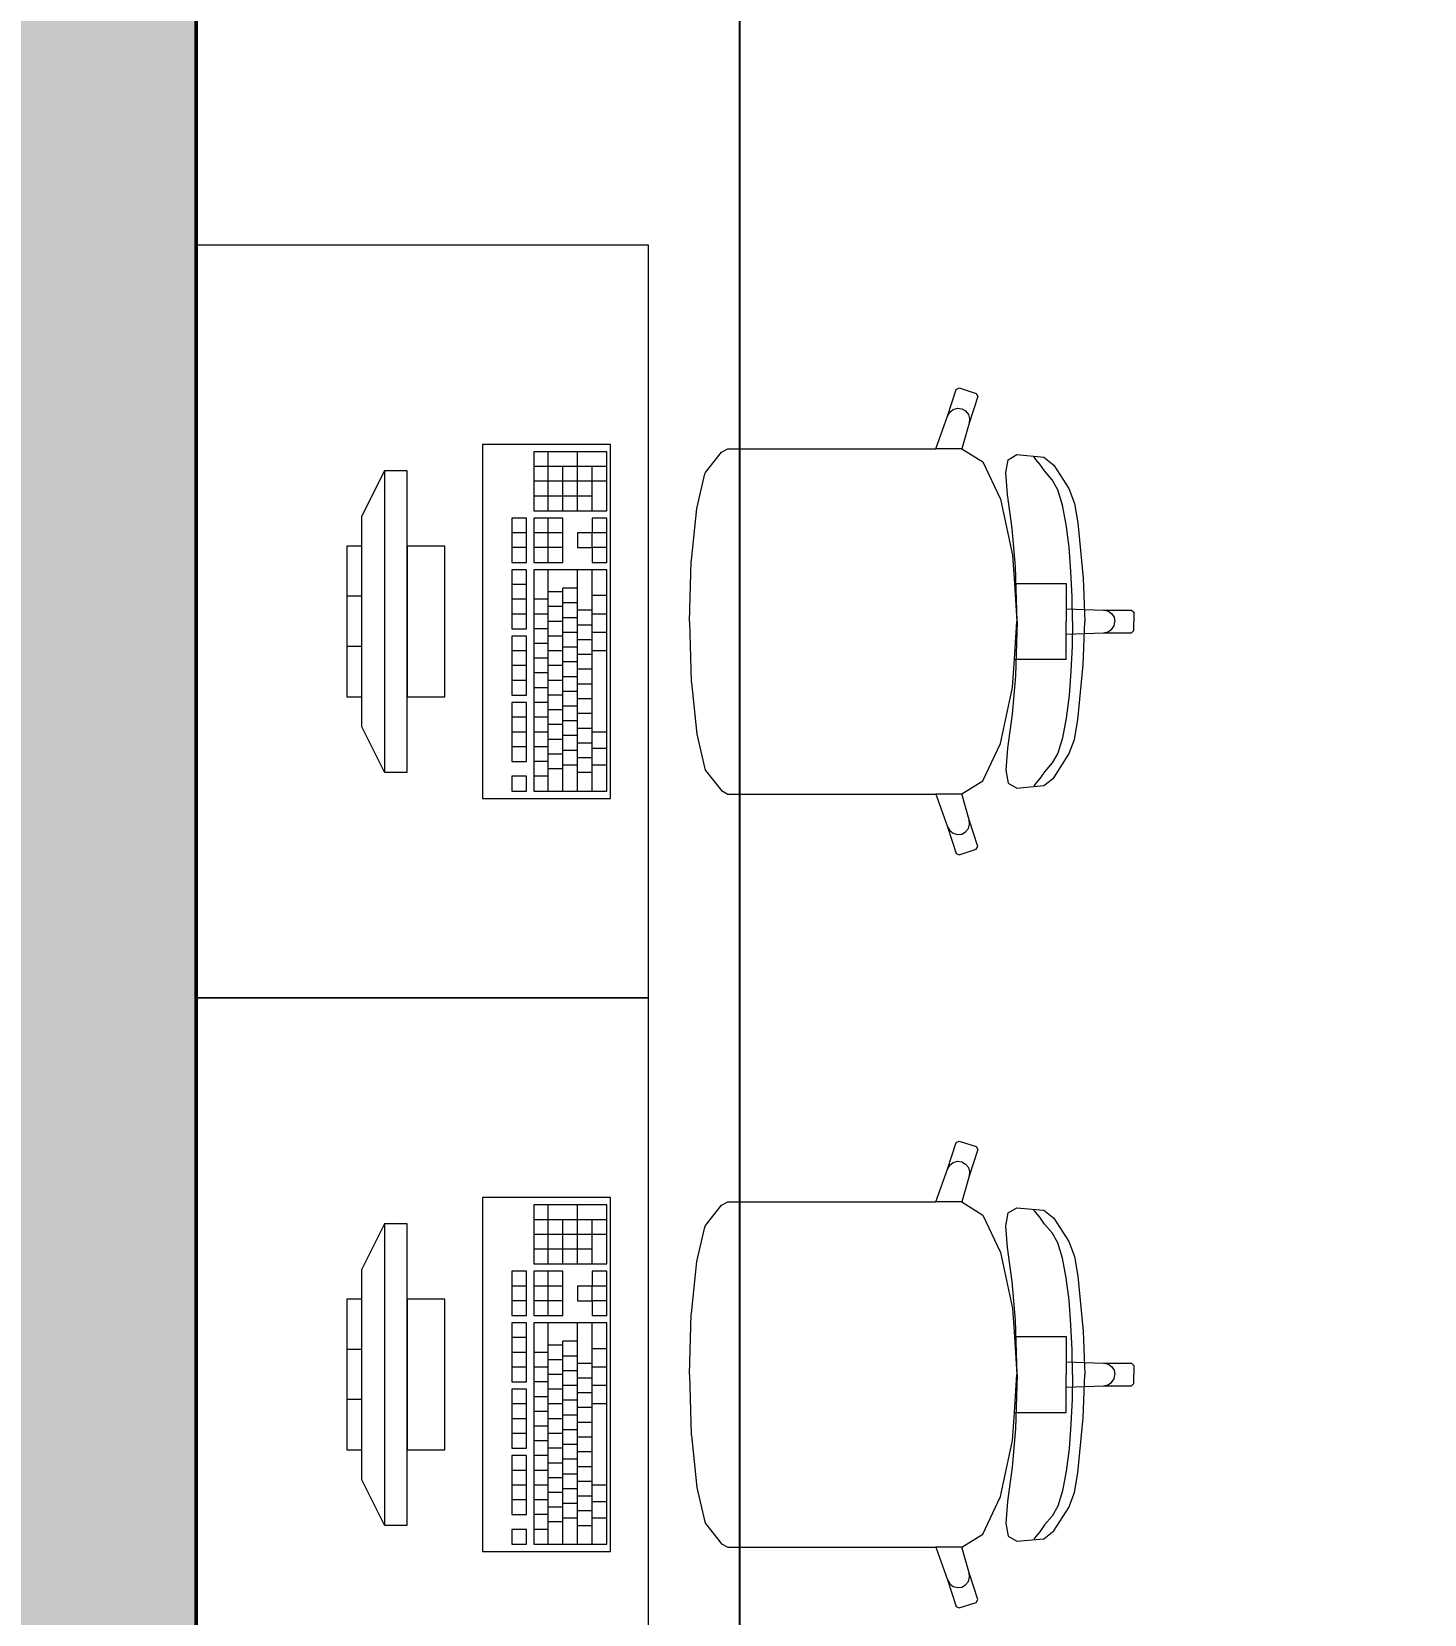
# Model space of a CAD drawing. Header units: millimetres. Extents: x 89194 to 559352, y -753138 to -204019.
# Drawn here: x 344630 to 346479, y -485968 to -483867 of the extents above; entities that cross this region are included whole.
import ezdxf

# ---------------------------------------------------------------- set-up
doc = ezdxf.new("R2010")
doc.units = ezdxf.units.MM
doc.header["$LTSCALE"] = 400
doc.header["$PDMODE"] = 3
for name, color, linetype, lineweight in [('RG_koty', 7, 'Continuous', 9), ('RG_nábytek', 32, 'Continuous', 9), ('RG_zdivo nové', 1, 'Continuous', 50), ('RG_šrafy', 253, 'Continuous', 9)]:
    doc.layers.add(name, color=color, linetype=linetype, lineweight=lineweight)
doc.styles.add('Koty', font='romans.shx', dxfattribs={"width": 0.8})
doc.dimstyles.new('RG_50_vnitřní', dxfattribs={"dimscale": 50, "dimtxt": 2, "dimasz": 1.6, "dimexe": 1.15, "dimexo": 0, "dimgap": 1, "dimtad": 1, "dimdec": 0, "dimrnd": 5, "dimzin": 0, "dimdsep": 46, "dimtxsty": 'Koty', "dimblk1": 'OBLIQUE', "dimblk2": 'OBLIQUE', "dimsah": 1, "dimcen": 0.09, "dimclrd": 256, "dimclre": 256, "dimclrt": 2, "dimazin": 0, "dimtfac": 1, "dimtdec": 0, "dimtmove": 2, "dimatfit": 3, "dimfxl": 1.15, "dimfxlon": 1, "dimtolj": 1, "dimtzin": 0, "dimarcsym": 0})

# ---------------------------------------------------------------- blocks, each defined once
blk = doc.blocks.new('nabytek_mala_ucebna')
at = {"layer": 'RG_nábytek'}
for p, q in [((476854, -443466.8), (477454, -443466.8)), ((476854, -444466.8), (476854, -443466.8)), ((477454, -443466.8), (477454, -444466.8)), ((477851.9, -443694.1), (477863.3, -443658.7)), ((477863.3, -443658.7), (477867.1, -443656.8)), ((477867.1, -443656.8), (477889.8, -443664.2)), ((477889.8, -443664.2), (477891.8, -443668)), ((477854.8, -443689), (477859.3, -443685.3)), ((477859.3, -443685.3), (477865, -443683.7)), ((477865, -443683.7), (477870.8, -443684.4)), ((477870.8, -443684.4), (477875.8, -443687.3)), ((477875.8, -443687.3), (477879.5, -443691.9)), ((477891.8, -443668), (477880.4, -443703.5)), ((477836.2, -443737.5), (477851.9, -443694.1)), ((477851.9, -443694.1), (477854.8, -443689)), ((477880.4, -443703.5), (477870.7, -443737.6)), ((477879.5, -443691.9), (477881, -443697.6)), ((477881, -443697.6), (477880.4, -443703.5)), ((477404, -443731.8), (477234, -443731.8)), ((477234, -443731.8), (477234, -444201.8)), ((477399.1, -443741.6), (477302.1, -443741.6)), ((477302.1, -443741.6), (477302.1, -443819.9)), ((477321.5, -443819.9), (477321.5, -443741.6)), ((477360.3, -443819.9), (477360.3, -443741.6)), ((477399.1, -443819.9), (477399.1, -443741.6)), ((477404, -444201.8), (477404, -443731.8)), ((477530.2, -443768.9), (477551.4, -443742)), ((477551.4, -443742), (477560, -443737.5)), ((477560, -443737.5), (477591, -443737.5)), ((477591, -443737.5), (477627.1, -443737.5)), ((477627.1, -443737.5), (477836.2, -443737.5)), ((477870.5, -443737.5), (477836.2, -443737.5)), ((477870.5, -443737.5), (477870.7, -443737.6)), ((477870.7, -443737.6), (477898.5, -443755)), ((477932.1, -443752.1), (477943.6, -443745.4)), ((477943.6, -443745.4), (477979.7, -443748.7)), ((477969.2, -443751.8), (477966.5, -443748)), ((477979.7, -443748.7), (477992.9, -443759.2)), ((477104, -443766.8), (477074, -443826.8)), ((477134, -443766.8), (477104, -443766.8)), ((477104, -443766.8), (477104, -444166.8)), ((477134, -444166.8), (477134, -443766.8)), ((477399.1, -443761.2), (477302.1, -443761.2)), ((477340.9, -443819.9), (477340.9, -443761.2)), ((477379.7, -443819.9), (477379.7, -443761.2)), ((477518.7, -443816.9), (477529.4, -443771)), ((477529.4, -443771), (477530.2, -443768.9)), ((477898.5, -443755), (477922.3, -443804.7)), ((477929, -443769.3), (477932.1, -443752.1)), ((477931.6, -443798.2), (477929, -443769.3)), ((477974.3, -443758), (477969.2, -443751.8)), ((477980.5, -443767.1), (477974.3, -443758)), ((477990.5, -443778.8), (477980.5, -443767.1)), ((477992.9, -443759.2), (478013, -443790.2)), ((477399.1, -443780.7), (477302.1, -443780.7)), ((477998.2, -443792), (477990.5, -443778.8)), ((478004.5, -443812.3), (477998.2, -443792)), ((478013, -443790.2), (478020.2, -443810.2)), ((477379.7, -443800.3), (477302.1, -443800.3)), ((477922.3, -443804.7), (477938.2, -443879)), ((477937.5, -443843.5), (477931.6, -443798.2)), ((478009.4, -443838.3), (478004.5, -443812.3)), ((478020.2, -443810.2), (478025, -443836.1)), ((477074, -444106.8), (477074, -443826.8)), ((477292.4, -443829.7), (477273, -443829.7)), ((477273, -443829.7), (477273, -443888.4)), ((477292.4, -443888.4), (477292.4, -443829.7)), ((477302.1, -443819.9), (477399.1, -443819.9)), ((477340.9, -443829.7), (477302.1, -443829.7)), ((477302.1, -443829.7), (477302.1, -443888.4)), ((477321.5, -443888.4), (477321.5, -443829.7)), ((477340.9, -443888.4), (477340.9, -443829.7)), ((477399.1, -443829.7), (477379.7, -443829.7)), ((477379.7, -443829.7), (477379.7, -443849.3)), ((477399.1, -443888.4), (477399.1, -443829.7)), ((477511.5, -443885.7), (477518.7, -443816.9)), ((477292.4, -443849.3), (477273, -443849.3)), ((477340.9, -443849.3), (477302.1, -443849.3)), ((477379.7, -443849.3), (477360.3, -443849.3)), ((477360.3, -443849.3), (477360.3, -443868.9)), ((477399.1, -443849.3), (477379.7, -443849.3)), ((477379.7, -443868.9), (477379.7, -443849.3)), ((477942.1, -443894.5), (477937.5, -443843.5)), ((478013.1, -443868.2), (478009.4, -443838.3)), ((478025, -443836.1), (478032, -443909.3)), ((477074, -443866.8), (477054, -443866.8)), ((477054, -443866.8), (477054, -444066.8)), ((477074, -444066.8), (477074, -443866.8)), ((477184, -443866.8), (477134, -443866.8)), ((477134, -443866.8), (477134, -444066.8)), ((477184, -444066.8), (477184, -443866.8)), ((477292.4, -443868.9), (477273, -443868.9)), ((477340.9, -443868.9), (477302.1, -443868.9)), ((477360.3, -443868.9), (477379.7, -443868.9)), ((477379.7, -443868.9), (477379.7, -443888.4)), ((477399.1, -443868.9), (477379.7, -443868.9)), ((478015.7, -443900.7), (478013.1, -443868.2)), ((477273, -443888.4), (477292.4, -443888.4)), ((477302.1, -443888.4), (477340.9, -443888.4)), ((477379.7, -443888.4), (477399.1, -443888.4)), ((477509, -443966.8), (477511.4, -443886.7)), ((477511.4, -443886.7), (477511.5, -443885.7)), ((477938.2, -443879), (477940.6, -443916.5)), ((477944.4, -443966.8), (477942.1, -443894.5)), ((477292.4, -443898.2), (477273, -443898.2)), ((477273, -443898.2), (477273, -443976.6)), ((477292.4, -443917.8), (477273, -443917.8)), ((477292.4, -443976.6), (477292.4, -443898.2)), ((477399.1, -443898.2), (477302.1, -443898.2)), ((477302.1, -443898.2), (477302.1, -444192)), ((477321.5, -444192), (477321.5, -443898.2)), ((477360.3, -444192), (477360.3, -443898.2)), ((477379.7, -444192), (477379.7, -443898.2)), ((477399.1, -444192), (477399.1, -443898.2)), ((477940.6, -443916.5), (477943.8, -443966.8)), ((477940.6, -443916.5), (477979.3, -443916.5)), ((477979.3, -443916.5), (478009.2, -443916.5)), ((478009.2, -443916.5), (478009.2, -443949.9)), ((478017.1, -443934.1), (478015.7, -443900.7)), ((478032, -443909.3), (478034.2, -443966.8)), ((477074, -443933.4), (477054, -443933.4)), ((477292.4, -443937.4), (477273, -443937.4)), ((477321.5, -443937.4), (477302.1, -443937.4)), ((477340.9, -443927.6), (477321.5, -443927.6)), ((477340.9, -444192), (477340.9, -443922.7)), ((477360.3, -443922.7), (477340.9, -443922.7)), ((477399.1, -443932.5), (477379.7, -443932.5)), ((478017.6, -443966.8), (478017.1, -443934.1)), ((477292.4, -443957), (477273, -443957)), ((477321.5, -443957), (477302.1, -443957)), ((477340.9, -443947.2), (477321.5, -443947.2)), ((477360.3, -443942.3), (477340.9, -443942.3)), ((477379.7, -443952.1), (477360.3, -443952.1)), ((477399.1, -443957), (477379.7, -443957)), ((478009.2, -443949.9), (478009.2, -443966.8)), ((478009.2, -443949.9), (478059.1, -443951.7)), ((478059.1, -443951.7), (478064.8, -443952.8)), ((478059.1, -443951.7), (478096, -443951.7)), ((478064.8, -443952.8), (478069.6, -443956.1)), ((478069.6, -443956.1), (478072.9, -443961)), ((478072.9, -443961), (478074, -443966.8)), ((478096, -443951.7), (478099, -443954.7)), ((478099, -443954.7), (478099, -443966.8)), ((477273, -443976.6), (477292.4, -443976.6)), ((477321.5, -443976.6), (477302.1, -443976.6)), ((477340.9, -443966.8), (477321.5, -443966.8)), ((477360.3, -443961.9), (477340.9, -443961.9)), ((477360.3, -443981.5), (477340.9, -443981.5)), ((477379.7, -443971.7), (477360.3, -443971.7)), ((477399.1, -443981.5), (477379.7, -443981.5)), ((477509, -443966.8), (477511.4, -444046.8)), ((477940.6, -444017.1), (477943.8, -443966.8)), ((477944.4, -443966.8), (477942.1, -444039.1)), ((478009.2, -443983.7), (478009.2, -443966.8)), ((478009.2, -443983.7), (478059.1, -443981.9)), ((478017.6, -443966.8), (478017.1, -443999.5)), ((478032, -444024.3), (478034.2, -443966.8)), ((478059.1, -443981.9), (478064.8, -443980.7)), ((478059.1, -443981.9), (478096, -443981.9)), ((478064.8, -443980.7), (478069.6, -443977.5)), ((478069.6, -443977.5), (478072.9, -443972.6)), ((478072.9, -443972.6), (478074, -443966.8)), ((478096, -443981.9), (478099, -443978.9)), ((478099, -443978.9), (478099, -443966.8)), ((477074, -444000.1), (477054, -444000.1)), ((477292.4, -443986.4), (477273, -443986.4)), ((477273, -443986.4), (477273, -444064.7)), ((477292.4, -444064.7), (477292.4, -443986.4)), ((477321.5, -443996.2), (477302.1, -443996.2)), ((477340.9, -443986.4), (477321.5, -443986.4)), ((477360.3, -444001), (477340.9, -444001)), ((477379.7, -443991.3), (477360.3, -443991.3)), ((478009.2, -444017.1), (478009.2, -443983.7)), ((478017.1, -443999.5), (478015.7, -444032.9)), ((477292.4, -444005.9), (477273, -444005.9)), ((477321.5, -444015.7), (477302.1, -444015.7)), ((477340.9, -444005.9), (477321.5, -444005.9)), ((477360.3, -444020.6), (477340.9, -444020.6)), ((477379.7, -444010.8), (477360.3, -444010.8)), ((477399.1, -444005.9), (477379.7, -444005.9)), ((477938.2, -444054.5), (477940.6, -444017.1)), ((477940.6, -444017.1), (477979.3, -444017.1)), ((477979.3, -444017.1), (478009.2, -444017.1)), ((477292.4, -444025.5), (477273, -444025.5)), ((477292.4, -444045.1), (477273, -444045.1)), ((477321.5, -444035.3), (477302.1, -444035.3)), ((477340.9, -444025.5), (477321.5, -444025.5)), ((477340.9, -444045.1), (477321.5, -444045.1)), ((477360.3, -444040.2), (477340.9, -444040.2)), ((477379.7, -444030.4), (477360.3, -444030.4)), ((477942.1, -444039.1), (477937.5, -444090)), ((478015.7, -444032.9), (478013.1, -444065.3)), ((478025, -444097.5), (478032, -444024.3)), ((477273, -444064.7), (477292.4, -444064.7)), ((477321.5, -444054.9), (477302.1, -444054.9)), ((477340.9, -444064.7), (477321.5, -444064.7)), ((477360.3, -444059.8), (477340.9, -444059.8)), ((477379.7, -444050), (477360.3, -444050)), ((477511.4, -444046.8), (477511.5, -444047.9)), ((477511.5, -444047.9), (477518.7, -444116.6)), ((477922.3, -444128.9), (477938.2, -444054.5)), ((478013.1, -444065.3), (478009.4, -444095.3)), ((477054, -444066.8), (477074, -444066.8)), ((477134, -444066.8), (477184, -444066.8)), ((477292.4, -444074.5), (477273, -444074.5)), ((477273, -444074.5), (477273, -444152.8)), ((477292.4, -444152.8), (477292.4, -444074.5)), ((477321.5, -444074.5), (477302.1, -444074.5)), ((477340.9, -444084.3), (477321.5, -444084.3)), ((477360.3, -444079.4), (477340.9, -444079.4)), ((477379.7, -444069.6), (477360.3, -444069.6)), ((477104, -444166.8), (477074, -444106.8)), ((477292.4, -444094.1), (477273, -444094.1)), ((477321.5, -444094.1), (477302.1, -444094.1)), ((477340.9, -444103.9), (477321.5, -444103.9)), ((477360.3, -444099), (477340.9, -444099)), ((477379.7, -444089.2), (477360.3, -444089.2)), ((477937.5, -444090), (477931.6, -444135.3)), ((478009.4, -444095.3), (478004.5, -444121.2)), ((478020.2, -444123.4), (478025, -444097.5)), ((477292.4, -444113.7), (477273, -444113.7)), ((477321.5, -444113.7), (477302.1, -444113.7)), ((477340.9, -444123.4), (477321.5, -444123.4)), ((477360.3, -444118.5), (477340.9, -444118.5)), ((477379.7, -444108.8), (477360.3, -444108.8)), ((477379.7, -444128.3), (477360.3, -444128.3)), ((477399.1, -444113.7), (477379.7, -444113.7)), ((477518.7, -444116.6), (477529.4, -444162.6)), ((477898.5, -444178.6), (477922.3, -444128.9)), ((478004.5, -444121.2), (477998.2, -444141.6)), ((478013, -444143.3), (478020.2, -444123.4)), ((477292.4, -444133.2), (477273, -444133.2)), ((477321.5, -444133.2), (477302.1, -444133.2)), ((477340.9, -444143), (477321.5, -444143)), ((477360.3, -444138.1), (477340.9, -444138.1)), ((477379.7, -444147.9), (477360.3, -444147.9)), ((477399.1, -444135.7), (477379.7, -444135.7)), ((477931.6, -444135.3), (477929, -444164.2)), ((477998.2, -444141.6), (477990.5, -444154.8)), ((477992.9, -444174.3), (478013, -444143.3)), ((477104, -444166.8), (477134, -444166.8)), ((477273, -444152.8), (477292.4, -444152.8)), ((477321.5, -444152.8), (477302.1, -444152.8)), ((477340.9, -444162.6), (477321.5, -444162.6)), ((477360.3, -444157.7), (477340.9, -444157.7)), ((477379.7, -444167.5), (477360.3, -444167.5)), ((477399.1, -444157.7), (477379.7, -444157.7)), ((477529.4, -444162.6), (477530.2, -444164.7)), ((477530.2, -444164.7), (477551.4, -444191.5)), ((477929, -444164.2), (477932.1, -444181.5)), ((477980.5, -444166.5), (477974.3, -444175.5)), ((477990.5, -444154.8), (477980.5, -444166.5)), ((477292.4, -444172.4), (477273, -444172.4)), ((477273, -444172.4), (477273, -444192)), ((477273, -444192), (477292.4, -444192)), ((477292.4, -444192), (477292.4, -444172.4)), ((477321.5, -444172.4), (477302.1, -444172.4)), ((477302.1, -444192), (477399.1, -444192)), ((477551.4, -444191.5), (477560, -444196)), ((477870.7, -444195.9), (477898.5, -444178.6)), ((477932.1, -444181.5), (477943.6, -444188.2)), ((477943.6, -444188.2), (477979.7, -444184.9)), ((477969.2, -444181.8), (477966.5, -444185.5)), ((477974.3, -444175.5), (477969.2, -444181.8)), ((477979.7, -444184.9), (477992.9, -444174.3)), ((477234, -444201.8), (477404, -444201.8)), ((477560, -444196), (477591, -444196)), ((477591, -444196), (477627.1, -444196)), ((477627.1, -444196), (477836.2, -444196)), ((477870.5, -444196), (477836.2, -444196)), ((477836.2, -444196), (477851.9, -444239.4)), ((477870.5, -444196), (477870.7, -444195.9)), ((477880.4, -444230.1), (477870.7, -444195.9)), ((477881, -444235.9), (477880.4, -444230.1)), ((477891.8, -444265.5), (477880.4, -444230.1)), ((477851.9, -444239.4), (477854.8, -444244.6)), ((477851.9, -444239.4), (477863.3, -444274.8)), ((477854.8, -444244.6), (477859.3, -444248.2)), ((477859.3, -444248.2), (477865, -444249.8)), ((477865, -444249.8), (477870.8, -444249.1)), ((477870.8, -444249.1), (477875.8, -444246.2)), ((477875.8, -444246.2), (477879.5, -444241.6)), ((477879.5, -444241.6), (477881, -444235.9)), ((477863.3, -444274.8), (477867.1, -444276.8)), ((477867.1, -444276.8), (477889.8, -444269.3)), ((477889.8, -444269.3), (477891.8, -444265.5)), ((477454, -444466.8), (476854, -444466.8)), ((476854, -444466.8), (477454, -444466.8)), ((476854, -445466.8), (476854, -444466.8)), ((477454, -444466.8), (477454, -445466.8)), ((477851.9, -444694.1), (477863.3, -444658.7)), ((477863.3, -444658.7), (477867.1, -444656.8)), ((477867.1, -444656.8), (477889.8, -444664.2)), ((477891.8, -444668), (477880.4, -444703.5)), ((477889.8, -444664.2), (477891.8, -444668)), ((477836.2, -444737.5), (477851.9, -444694.1)), ((477851.9, -444694.1), (477854.8, -444689)), ((477854.8, -444689), (477859.3, -444685.3)), ((477859.3, -444685.3), (477865, -444683.7)), ((477865, -444683.7), (477870.8, -444684.4)), ((477870.8, -444684.4), (477875.8, -444687.3)), ((477875.8, -444687.3), (477879.5, -444691.9)), ((477879.5, -444691.9), (477881, -444697.6)), ((477880.4, -444703.5), (477870.7, -444737.6)), ((477881, -444697.6), (477880.4, -444703.5)), ((477404, -444731.8), (477234, -444731.8)), ((477234, -444731.8), (477234, -445201.8)), ((477404, -445201.8), (477404, -444731.8)), ((477551.4, -444742), (477560, -444737.5)), ((477560, -444737.5), (477591, -444737.5)), ((477591, -444737.5), (477627.1, -444737.5)), ((477627.1, -444737.5), (477836.2, -444737.5)), ((477870.5, -444737.5), (477836.2, -444737.5)), ((477870.5, -444737.5), (477870.7, -444737.6)), ((477870.7, -444737.6), (477898.5, -444755)), ((477399.1, -444741.6), (477302.1, -444741.6)), ((477302.1, -444741.6), (477302.1, -444819.9)), ((477321.5, -444819.9), (477321.5, -444741.6)), ((477360.3, -444819.9), (477360.3, -444741.6)), ((477399.1, -444819.9), (477399.1, -444741.6)), ((477530.2, -444768.9), (477551.4, -444742)), ((477898.5, -444755), (477922.3, -444804.7)), ((477929, -444769.3), (477932.1, -444752.1)), ((477932.1, -444752.1), (477943.6, -444745.4)), ((477943.6, -444745.4), (477979.7, -444748.7)), ((477969.2, -444751.8), (477966.5, -444748)), ((477974.3, -444758), (477969.2, -444751.8)), ((477980.5, -444767.1), (477974.3, -444758)), ((477979.7, -444748.7), (477992.9, -444759.2)), ((477992.9, -444759.2), (478013, -444790.2)), ((477104, -444766.8), (477074, -444826.8)), ((477134, -444766.8), (477104, -444766.8)), ((477104, -444766.8), (477104, -445166.8)), ((477134, -445166.8), (477134, -444766.8)), ((477399.1, -444761.2), (477302.1, -444761.2)), ((477340.9, -444819.9), (477340.9, -444761.2)), ((477379.7, -444819.9), (477379.7, -444761.2)), ((477518.7, -444816.9), (477529.4, -444771)), ((477529.4, -444771), (477530.2, -444768.9)), ((477931.6, -444798.2), (477929, -444769.3)), ((477990.5, -444778.8), (477980.5, -444767.1)), ((477998.2, -444792), (477990.5, -444778.8)), ((477399.1, -444780.7), (477302.1, -444780.7)), ((477379.7, -444800.3), (477302.1, -444800.3)), ((477937.5, -444843.5), (477931.6, -444798.2)), ((478004.5, -444812.3), (477998.2, -444792)), ((478013, -444790.2), (478020.2, -444810.2)), ((477302.1, -444819.9), (477399.1, -444819.9)), ((477511.5, -444885.7), (477518.7, -444816.9)), ((477922.3, -444804.7), (477938.2, -444879)), ((478009.4, -444838.3), (478004.5, -444812.3)), ((478020.2, -444810.2), (478025, -444836.1)), ((477074, -445106.8), (477074, -444826.8)), ((477292.4, -444829.7), (477273, -444829.7)), ((477273, -444829.7), (477273, -444888.4)), ((477292.4, -444888.4), (477292.4, -444829.7)), ((477340.9, -444829.7), (477302.1, -444829.7)), ((477302.1, -444829.7), (477302.1, -444888.4)), ((477321.5, -444888.4), (477321.5, -444829.7)), ((477340.9, -444888.4), (477340.9, -444829.7)), ((477399.1, -444829.7), (477379.7, -444829.7)), ((477379.7, -444829.7), (477379.7, -444849.3)), ((477399.1, -444888.4), (477399.1, -444829.7)), ((477942.1, -444894.5), (477937.5, -444843.5)), ((478013.1, -444868.2), (478009.4, -444838.3)), ((478025, -444836.1), (478032, -444909.3)), ((477292.4, -444849.3), (477273, -444849.3)), ((477340.9, -444849.3), (477302.1, -444849.3)), ((477379.7, -444849.3), (477360.3, -444849.3)), ((477360.3, -444849.3), (477360.3, -444868.9)), ((477399.1, -444849.3), (477379.7, -444849.3)), ((477379.7, -444868.9), (477379.7, -444849.3)), ((477074, -444866.8), (477054, -444866.8)), ((477054, -444866.8), (477054, -445066.8)), ((477074, -445066.8), (477074, -444866.8)), ((477184, -444866.8), (477134, -444866.8)), ((477134, -444866.8), (477134, -445066.8)), ((477184, -445066.8), (477184, -444866.8)), ((477292.4, -444868.9), (477273, -444868.9)), ((477340.9, -444868.9), (477302.1, -444868.9)), ((477360.3, -444868.9), (477379.7, -444868.9)), ((477379.7, -444868.9), (477379.7, -444888.4)), ((477399.1, -444868.9), (477379.7, -444868.9)), ((477511.4, -444886.7), (477511.5, -444885.7)), ((477938.2, -444879), (477940.6, -444916.5)), ((478015.7, -444900.7), (478013.1, -444868.2)), ((477273, -444888.4), (477292.4, -444888.4)), ((477292.4, -444898.2), (477273, -444898.2)), ((477273, -444898.2), (477273, -444976.6)), ((477292.4, -444976.6), (477292.4, -444898.2)), ((477302.1, -444888.4), (477340.9, -444888.4)), ((477399.1, -444898.2), (477302.1, -444898.2)), ((477302.1, -444898.2), (477302.1, -445192)), ((477321.5, -445192), (477321.5, -444898.2)), ((477360.3, -445192), (477360.3, -444898.2)), ((477379.7, -444888.4), (477399.1, -444888.4)), ((477379.7, -445192), (477379.7, -444898.2)), ((477399.1, -445192), (477399.1, -444898.2)), ((477509, -444966.8), (477511.4, -444886.7)), ((477944.4, -444966.8), (477942.1, -444894.5)), ((478017.1, -444934.1), (478015.7, -444900.7)), ((477292.4, -444917.8), (477273, -444917.8)), ((477340.9, -444927.6), (477321.5, -444927.6)), ((477340.9, -445192), (477340.9, -444922.7)), ((477360.3, -444922.7), (477340.9, -444922.7)), ((477940.6, -444916.5), (477943.8, -444966.8)), ((477940.6, -444916.5), (477979.3, -444916.5)), ((477979.3, -444916.5), (478009.2, -444916.5)), ((478009.2, -444916.5), (478009.2, -444949.9)), ((478032, -444909.3), (478034.2, -444966.8)), ((477074, -444933.4), (477054, -444933.4)), ((477292.4, -444937.4), (477273, -444937.4)), ((477321.5, -444937.4), (477302.1, -444937.4)), ((477340.9, -444947.2), (477321.5, -444947.2)), ((477360.3, -444942.3), (477340.9, -444942.3)), ((477399.1, -444932.5), (477379.7, -444932.5)), ((478017.6, -444966.8), (478017.1, -444934.1)), ((477292.4, -444957), (477273, -444957)), ((477321.5, -444957), (477302.1, -444957)), ((477340.9, -444966.8), (477321.5, -444966.8)), ((477360.3, -444961.9), (477340.9, -444961.9)), ((477379.7, -444952.1), (477360.3, -444952.1)), ((477399.1, -444957), (477379.7, -444957)), ((477509, -444966.8), (477511.4, -445046.8)), ((477940.6, -445017.1), (477943.8, -444966.8)), ((477944.4, -444966.8), (477942.1, -445039.1)), ((478009.2, -444949.9), (478009.2, -444966.8)), ((478009.2, -444949.9), (478059.1, -444951.7)), ((478009.2, -444983.7), (478009.2, -444966.8)), ((478017.6, -444966.8), (478017.1, -444999.5)), ((478032, -445024.3), (478034.2, -444966.8)), ((478059.1, -444951.7), (478064.8, -444952.8)), ((478059.1, -444951.7), (478096, -444951.7)), ((478064.8, -444952.8), (478069.6, -444956.1)), ((478069.6, -444956.1), (478072.9, -444961)), ((478072.9, -444961), (478074, -444966.8)), ((478072.9, -444972.6), (478074, -444966.8)), ((478096, -444951.7), (478099, -444954.7)), ((478099, -444954.7), (478099, -444966.8)), ((478099, -444978.9), (478099, -444966.8)), ((477273, -444976.6), (477292.4, -444976.6)), ((477292.4, -444986.4), (477273, -444986.4)), ((477273, -444986.4), (477273, -445064.7)), ((477292.4, -445064.7), (477292.4, -444986.4)), ((477321.5, -444976.6), (477302.1, -444976.6)), ((477340.9, -444986.4), (477321.5, -444986.4)), ((477360.3, -444981.5), (477340.9, -444981.5)), ((477379.7, -444971.7), (477360.3, -444971.7)), ((477399.1, -444981.5), (477379.7, -444981.5)), ((478009.2, -444983.7), (478059.1, -444981.9)), ((478009.2, -445017.1), (478009.2, -444983.7)), ((478059.1, -444981.9), (478064.8, -444980.7)), ((478059.1, -444981.9), (478096, -444981.9)), ((478064.8, -444980.7), (478069.6, -444977.5)), ((478069.6, -444977.5), (478072.9, -444972.6)), ((478096, -444981.9), (478099, -444978.9)), ((477074, -445000.1), (477054, -445000.1)), ((477292.4, -445005.9), (477273, -445005.9)), ((477321.5, -444996.2), (477302.1, -444996.2)), ((477340.9, -445005.9), (477321.5, -445005.9)), ((477360.3, -445001), (477340.9, -445001)), ((477379.7, -444991.3), (477360.3, -444991.3)), ((477379.7, -445010.8), (477360.3, -445010.8)), ((477399.1, -445005.9), (477379.7, -445005.9)), ((478017.1, -444999.5), (478015.7, -445032.9)), ((477292.4, -445025.5), (477273, -445025.5)), ((477321.5, -445015.7), (477302.1, -445015.7)), ((477340.9, -445025.5), (477321.5, -445025.5)), ((477360.3, -445020.6), (477340.9, -445020.6)), ((477379.7, -445030.4), (477360.3, -445030.4)), ((477938.2, -445054.5), (477940.6, -445017.1)), ((477940.6, -445017.1), (477979.3, -445017.1)), ((477979.3, -445017.1), (478009.2, -445017.1)), ((478015.7, -445032.9), (478013.1, -445065.3)), ((478025, -445097.5), (478032, -445024.3)), ((477292.4, -445045.1), (477273, -445045.1)), ((477321.5, -445035.3), (477302.1, -445035.3)), ((477340.9, -445045.1), (477321.5, -445045.1)), ((477360.3, -445040.2), (477340.9, -445040.2)), ((477379.7, -445050), (477360.3, -445050)), ((477511.4, -445046.8), (477511.5, -445047.9)), ((477511.5, -445047.9), (477518.7, -445116.6)), ((477942.1, -445039.1), (477937.5, -445090)), ((477054, -445066.8), (477074, -445066.8)), ((477134, -445066.8), (477184, -445066.8)), ((477273, -445064.7), (477292.4, -445064.7)), ((477292.4, -445074.5), (477273, -445074.5)), ((477273, -445074.5), (477273, -445152.8)), ((477292.4, -445152.8), (477292.4, -445074.5)), ((477321.5, -445054.9), (477302.1, -445054.9)), ((477321.5, -445074.5), (477302.1, -445074.5)), ((477340.9, -445064.7), (477321.5, -445064.7)), ((477360.3, -445059.8), (477340.9, -445059.8)), ((477379.7, -445069.6), (477360.3, -445069.6)), ((477922.3, -445128.9), (477938.2, -445054.5)), ((478013.1, -445065.3), (478009.4, -445095.3)), ((477292.4, -445094.1), (477273, -445094.1)), ((477321.5, -445094.1), (477302.1, -445094.1)), ((477340.9, -445084.3), (477321.5, -445084.3)), ((477360.3, -445079.4), (477340.9, -445079.4)), ((477379.7, -445089.2), (477360.3, -445089.2)), ((477937.5, -445090), (477931.6, -445135.3)), ((478009.4, -445095.3), (478004.5, -445121.2)), ((477104, -445166.8), (477074, -445106.8)), ((477292.4, -445113.7), (477273, -445113.7)), ((477321.5, -445113.7), (477302.1, -445113.7)), ((477340.9, -445103.9), (477321.5, -445103.9)), ((477360.3, -445099), (477340.9, -445099)), ((477379.7, -445108.8), (477360.3, -445108.8)), ((477399.1, -445113.7), (477379.7, -445113.7)), ((477518.7, -445116.6), (477529.4, -445162.6)), ((478020.2, -445123.4), (478025, -445097.5)), ((477292.4, -445133.2), (477273, -445133.2)), ((477321.5, -445133.2), (477302.1, -445133.2)), ((477340.9, -445123.4), (477321.5, -445123.4)), ((477360.3, -445118.5), (477340.9, -445118.5)), ((477379.7, -445128.3), (477360.3, -445128.3)), ((477399.1, -445135.7), (477379.7, -445135.7)), ((477898.5, -445178.6), (477922.3, -445128.9)), ((477931.6, -445135.3), (477929, -445164.2)), ((478004.5, -445121.2), (477998.2, -445141.6)), ((478013, -445143.3), (478020.2, -445123.4)), ((477273, -445152.8), (477292.4, -445152.8)), ((477321.5, -445152.8), (477302.1, -445152.8)), ((477340.9, -445143), (477321.5, -445143)), ((477360.3, -445138.1), (477340.9, -445138.1)), ((477360.3, -445157.7), (477340.9, -445157.7)), ((477379.7, -445147.9), (477360.3, -445147.9)), ((477399.1, -445157.7), (477379.7, -445157.7)), ((477990.5, -445154.8), (477980.5, -445166.5)), ((477998.2, -445141.6), (477990.5, -445154.8)), ((477992.9, -445174.3), (478013, -445143.3)), ((477104, -445166.8), (477134, -445166.8)), ((477292.4, -445172.4), (477273, -445172.4)), ((477273, -445172.4), (477273, -445192)), ((477292.4, -445192), (477292.4, -445172.4)), ((477321.5, -445172.4), (477302.1, -445172.4)), ((477340.9, -445162.6), (477321.5, -445162.6)), ((477379.7, -445167.5), (477360.3, -445167.5)), ((477529.4, -445162.6), (477530.2, -445164.7)), ((477530.2, -445164.7), (477551.4, -445191.5)), ((477870.7, -445195.9), (477898.5, -445178.6)), ((477929, -445164.2), (477932.1, -445181.5)), ((477974.3, -445175.5), (477969.2, -445181.8)), ((477980.5, -445166.5), (477974.3, -445175.5)), ((477979.7, -445184.9), (477992.9, -445174.3)), ((477273, -445192), (477292.4, -445192)), ((477302.1, -445192), (477399.1, -445192)), ((477551.4, -445191.5), (477560, -445196)), ((477560, -445196), (477591, -445196)), ((477591, -445196), (477627.1, -445196)), ((477627.1, -445196), (477836.2, -445196)), ((477870.5, -445196), (477836.2, -445196)), ((477836.2, -445196), (477851.9, -445239.4)), ((477870.5, -445196), (477870.7, -445195.9)), ((477880.4, -445230.1), (477870.7, -445195.9)), ((477932.1, -445181.5), (477943.6, -445188.2)), ((477943.6, -445188.2), (477979.7, -445184.9)), ((477969.2, -445181.8), (477966.5, -445185.5)), ((477234, -445201.8), (477404, -445201.8)), ((477851.9, -445239.4), (477854.8, -445244.6)), ((477851.9, -445239.4), (477863.3, -445274.8)), ((477875.8, -445246.2), (477879.5, -445241.6)), ((477879.5, -445241.6), (477881, -445235.9)), ((477881, -445235.9), (477880.4, -445230.1)), ((477891.8, -445265.5), (477880.4, -445230.1)), ((477854.8, -445244.6), (477859.3, -445248.2)), ((477859.3, -445248.2), (477865, -445249.8)), ((477865, -445249.8), (477870.8, -445249.1)), ((477870.8, -445249.1), (477875.8, -445246.2)), ((477863.3, -445274.8), (477867.1, -445276.8)), ((477867.1, -445276.8), (477889.8, -445269.3)), ((477889.8, -445269.3), (477891.8, -445265.5))]:
    blk.add_line(p, q, dxfattribs=at)
blk = doc.blocks.new('_Oblique')
at = {"color": 0, "linetype": 'ByBlock', "lineweight": -2}
blk.add_line((-0.5, -0.5), (0.5, 0.5), dxfattribs=at)
blk = doc.blocks.new('*D469')
at = {"layer": 'Defpoints', "color": 0, "transparency": 16777216}
for p in [(344548.3, -484039.9), (344848.3, -484055), (344848.3, -486660.5)]:
    blk.add_point(p, dxfattribs=at)
at = {"layer": 'RG_koty', "lineweight": -2, "transparency": 16777216}
for p, q in [((344548.3, -486603), (344548.3, -486718)), ((344848.3, -486603), (344848.3, -486718)), ((344548.3, -486660.5), (344848.3, -486660.5))]:
    blk.add_line(p, q, dxfattribs=at)
at = {"layer": 'RG_koty', "lineweight": -2, "transparency": 16777216, "xscale": 80, "yscale": 80, "zscale": 80, "rotation": 180}
blk.add_blockref('_Oblique', (344548.3, -486660.5), dxfattribs=at)
at = {"layer": 'RG_koty', "lineweight": -2, "transparency": 16777216, "xscale": 80, "yscale": 80, "zscale": 80}
blk.add_blockref('_Oblique', (344848.3, -486660.5), dxfattribs=at)
at = {"layer": 'RG_koty', "color": 2, "transparency": 16777216, "insert": (344698.3, -486943), "char_height": 100, "attachment_point": 5, "style": 'Koty'}
blk.add_mtext('\\A1;300', dxfattribs=at)
blk = doc.blocks.new('*D470')
at = {"layer": 'Defpoints', "color": 0, "transparency": 16777216}
for p in [(344848.3, -484055), (352298.3, -485244.3), (352298.3, -486660.5)]:
    blk.add_point(p, dxfattribs=at)
at = {"layer": 'RG_koty', "lineweight": -2, "transparency": 16777216}
for p, q in [((344848.3, -486603), (344848.3, -486718)), ((352298.3, -486603), (352298.3, -486718)), ((344848.3, -486660.5), (352298.3, -486660.5))]:
    blk.add_line(p, q, dxfattribs=at)
at = {"layer": 'RG_koty', "lineweight": -2, "transparency": 16777216, "xscale": 80, "yscale": 80, "zscale": 80, "rotation": 180}
blk.add_blockref('_Oblique', (344848.3, -486660.5), dxfattribs=at)
at = {"layer": 'RG_koty', "lineweight": -2, "transparency": 16777216, "xscale": 80, "yscale": 80, "zscale": 80}
blk.add_blockref('_Oblique', (352298.3, -486660.5), dxfattribs=at)
at = {"layer": 'RG_koty', "color": 2, "transparency": 16777216, "insert": (348573.3, -486560.5), "char_height": 100, "attachment_point": 5, "style": 'Koty'}
blk.add_mtext('\\A1;7450', dxfattribs=at)
blk = doc.blocks.new('*D486')
at = {"layer": 'Defpoints', "color": 0, "transparency": 16777216}
for p in [(344848.3, -483789.9), (344848.3, -490150.2), (345569.9, -490150.2)]:
    blk.add_point(p, dxfattribs=at)
at = {"layer": 'RG_koty', "lineweight": -2, "transparency": 16777216}
for p, q in [((345512.4, -483789.9), (345627.4, -483789.9)), ((345569.9, -483789.9), (345569.9, -490150.2)), ((345512.4, -490150.2), (345627.4, -490150.2))]:
    blk.add_line(p, q, dxfattribs=at)
at = {"layer": 'RG_koty', "lineweight": -2, "transparency": 16777216, "xscale": 80, "yscale": 80, "zscale": 80}
for p, rotation in [((345569.9, -483789.9), 90), ((345569.9, -490150.2), 270)]:
    blk.add_blockref('_Oblique', p, dxfattribs=dict(at, rotation=rotation))
at = {"layer": 'RG_koty', "color": 2, "transparency": 16777216, "insert": (345469.9, -486970), "char_height": 100, "attachment_point": 5, "rotation": 90, "style": 'Koty'}
blk.add_mtext('\\A1;6360', dxfattribs=at)
blk = doc.blocks.new('*D496')
at = {"layer": 'Defpoints', "color": 0, "transparency": 16777216}
for p in [(344848.3, -482621.5), (352298.3, -485242.8), (352186.3, -485560.7)]:
    blk.add_point(p, dxfattribs=at)
at = {"layer": 'RG_koty', "lineweight": -2, "transparency": 16777216}
for p, q in [((344756.6, -482881.8), (344718.4, -482990.3)), ((344737.5, -482936), (352186.3, -485560.7)), ((352205.4, -485506.4), (352167.2, -485614.9))]:
    blk.add_line(p, q, dxfattribs=at)
at = {"layer": 'RG_koty', "lineweight": -2, "transparency": 16777216, "xscale": 80, "yscale": 80, "zscale": 80}
for p, rotation in [((344737.5, -482936), 160.5898273154065), ((352186.3, -485560.7), 340.5898273154065)]:
    blk.add_blockref('_Oblique', p, dxfattribs=dict(at, rotation=rotation))
at = {"layer": 'RG_koty', "color": 2, "transparency": 16777216, "insert": (348495.1, -484154), "char_height": 100, "attachment_point": 5, "rotation": 340.5898, "style": 'Koty'}
blk.add_mtext('\\A1;7900', dxfattribs=at)

msp = doc.modelspace()

# ---------------------------------------------------------------- hatches: boundary and pattern name
at = {"layer": 'RG_šrafy', "ltscale": 0.0007}
h = msp.add_hatch(dxfattribs=at)
h.set_pattern_fill('ZIGZAG', color=256, scale=20)
h.set_pattern_definition([(0, (-38756.65, -88521.147), (63.5, 63.5), [63.5, -63.5]), (90, (-38693.15, -88521.147), (-63.5, 63.5), [63.5, -63.5])])
h.paths.add_polyline_path([(336998.7, -480119.6), (336998.2, -479903.5), (336698.3, -479797.9), (336698.3, -479910.2), (336698.3, -482490.2), (336698.3, -482679.7), (336698.3, -482679.7), (336698.3, -482789.9), (336998.3, -482789.9), (336998.3, -482680.2), (336998.7, -482334.2)])
edge = h.paths.add_edge_path()
edge.add_line((336998.3, -484039.9), (336998.3, -483839.9))
edge.add_line((336998.3, -483839.9), (336998.3, -483789.9))
edge.add_line((336998.3, -483789.9), (336698.3, -483789.9))
edge.add_line((336698.3, -483789.9), (336698.3, -484693.6))
edge.add_ellipse((336683.3, -484694.2), major_axis=(-10.6, 10.6), ratio=1, start_angle=225, end_angle=227.1744, ccw=False)
edge.add_line((336698.3, -484694), (336698.3, -485264.2))
edge.add_line((336698.3, -485264.2), (336698.3, -490150.2))
edge.add_line((336698.3, -490150.2), (336998.3, -490149.9))
edge.add_line((336998.3, -490149.9), (336998.3, -484039.9))
h.paths.add_polyline_path([(344848.3, -483789.9), (344548.3, -483789.9), (344548.3, -483839.9), (344548.3, -484039.9), (344548.3, -484149.9), (344548.4, -484149.9), (344548.4, -485149.9), (344548.4, -486149.9), (344548.4, -487149.9), (344548.4, -488149.9), (344548.4, -489149.9), (344548.4, -490150.2), (344848.3, -490150.2)])
h.paths.add_polyline_path([(344548.3, -482563.5), (344548.3, -482789.9), (344848.3, -482789.9), (344848.3, -482669.2)])
h.paths.add_polyline_path([(344570.1, -482691.8), (344575.2, -482756.1, 0.391021), (344590.2, -482769.9), (344806.5, -482769.9, 0.391021), (344821.4, -482756.1), (344826.6, -482691.8, -0.391021), (344834, -482684.9), (344838.3, -482684.9), (344838.3, -482779.9), (344558.3, -482779.9), (344558.3, -482684.9), (344562.6, -482684.9, -0.391021)], flags=16)

# ---------------------------------------------------------------- linework, layer by layer
at = {"layer": 'RG_zdivo nové'}
msp.add_lwpolyline([(344848.3, -483791.9), (344848.3, -490150.2), (345448.3, -490150.2), (345448.3, -490590.2), (343948.3, -490590.2), (343948.3, -490150.2), (344548.3, -490150.2), (344548.3, -484039.9), (342448.3, -484039.9), (342448.3, -483839.9), (344548.3, -483839.9), (344548.3, -483789.9), (344848.3, -483789.9)], dxfattribs=at)

# ---------------------------------------------------------------- block references
at = {"layer": 'RG_nábytek'}
msp.add_blockref('nabytek_mala_ucebna', (-132005.6, -40683.1), dxfattribs=at)

# ---------------------------------------------------------------- dimensions: what is measured, and where the dimension line sits
at = {"layer": 'RG_koty'}
for base, p1, p2, angle, picture, middle in [((352186.3, -485560.7), (344848.3, -482621.5), (352298.3, -485242.8), 160.5898, '*D496', (348495.1, -484154)), ((345569.9, -490150.2), (344848.3, -483789.9), (344848.3, -490150.2), 90, '*D486', (345469.9, -486970))]:
    dim = msp.add_linear_dim(base=base, p1=p1, p2=p2, angle=angle, dimstyle='RG_50_vnitřní', dxfattribs=at)
    dim.commit()
    dim.dimension.update_dxf_attribs({"geometry": picture, "text_midpoint": middle})
for base, p1, p2, picture, middle in [((344848.3, -486660.5), (344548.3, -484039.9), (344848.3, -484055), '*D469', (344698.3, -486943)), ((352298.3, -486660.5), (344848.3, -484055), (352298.3, -485244.3), '*D470', (348573.3, -486560.5))]:
    dim = msp.add_linear_dim(base=base, p1=p1, p2=p2, dimstyle='RG_50_vnitřní', dxfattribs=at)
    dim.commit()
    dim.dimension.update_dxf_attribs({"geometry": picture, "text_midpoint": middle})

doc.saveas('drawing.dxf')
